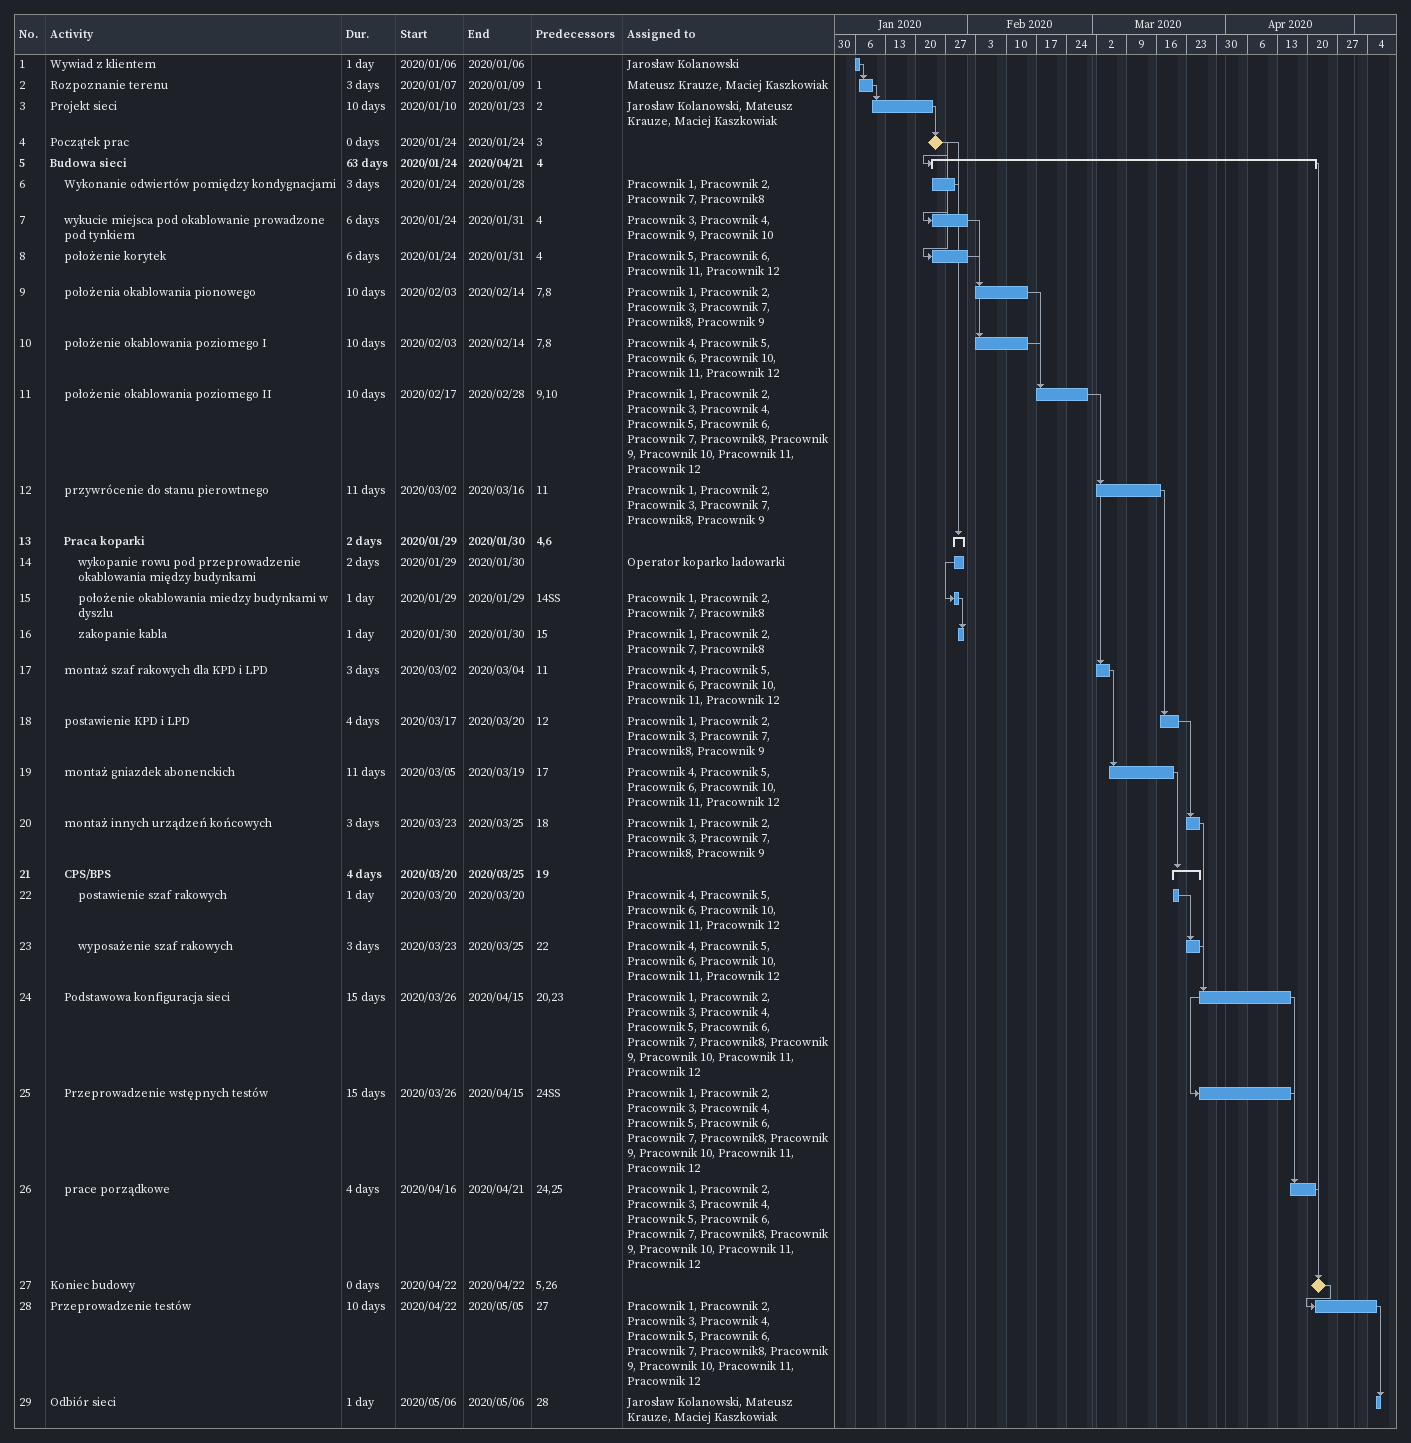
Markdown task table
| ID | Level | Task | Duration | Start | Finish | Predecessors | Resources |
|---|---|---|---|---|---|---|---|
| 1 | 1 | Wywiad z klientem | 1d | 2020-01-06 | 2020-01-06 |  | Jarosław Kolanowski |
| 2 | 1 | Rozpoznanie terenu | 3d | 2020-01-07 | 2020-01-09 | 1 | Mateusz Krauze, Maciej Kaszkowiak |
| 3 | 1 | Projekt sieci | 10d | 2020-01-10 | 2020-01-23 | 2 | Jarosław Kolanowski, Mateusz Krauze, Maciej Kaszkowiak |
| 4 | 1 | Początek prac | 0d | 2020-01-24 | 2020-01-24 | 3 |  |
| 5 | 1 | **Budowa sieci** | 63d | 2020-01-24 | 2020-04-21 | 4 |  |
| 6 | 2 | Wykonanie odwiertów pomiędzy kondygnacjami | 3d | 2020-01-24 | 2020-01-28 |  | Pracownik 1, Pracownik 2, Pracownik 7, Pracownik8 |
| 7 | 2 | wykucie miejsca pod okablowanie prowadzone pod tynkiem | 6d | 2020-01-24 | 2020-01-31 | 4 | Pracownik 3, Pracownik 4, Pracownik 9, Pracownik 10 |
| 8 | 2 | położenie korytek | 6d | 2020-01-24 | 2020-01-31 | 4 | Pracownik 5, Pracownik 6, Pracownik 11, Pracownik 12 |
| 9 | 2 | położenia okablowania pionowego | 10d | 2020-02-03 | 2020-02-14 | 7, 8 | Pracownik 1, Pracownik 2, Pracownik 3, Pracownik 7, Pracownik8, Pracownik 9 |
| 10 | 2 | położenie okablowania poziomego I | 10d | 2020-02-03 | 2020-02-14 | 7, 8 | Pracownik 4, Pracownik 5, Pracownik 6, Pracownik 10, Pracownik 11, Pracownik 12 |
| 11 | 2 | położenie okablowania poziomego II | 10d | 2020-02-17 | 2020-02-28 | 9, 10 | Pracownik 1, Pracownik 2, Pracownik 3, Pracownik 4, Pracownik 5, Pracownik 6, Pracownik 7, Pracownik8, Pracownik 9, Pracownik 10, Pracownik 11, Pracownik 12 |
| 12 | 2 | przywrócenie do stanu pierowtnego | 11d | 2020-03-02 | 2020-03-16 | 11 | Pracownik 1, Pracownik 2, Pracownik 3, Pracownik 7, Pracownik8, Pracownik 9 |
| 13 | 2 | **Praca koparki** | 2d | 2020-01-29 | 2020-01-30 | 4, 6 |  |
| 14 | 3 | wykopanie rowu pod przeprowadzenie okablowania między budynkami | 2d | 2020-01-29 | 2020-01-30 |  | Operator koparko ladowarki |
| 15 | 3 | położenie okablowania miedzy budynkami w dyszlu | 1d | 2020-01-29 | 2020-01-29 | 14SS | Pracownik 1, Pracownik 2, Pracownik 7, Pracownik8 |
| 16 | 3 | zakopanie kabla | 1d | 2020-01-30 | 2020-01-30 | 15 | Pracownik 1, Pracownik 2, Pracownik 7, Pracownik8 |
| 17 | 2 | montaż szaf rakowych dla KPD i LPD | 3d | 2020-03-02 | 2020-03-04 | 11 | Pracownik 4, Pracownik 5, Pracownik 6, Pracownik 10, Pracownik 11, Pracownik 12 |
| 18 | 2 | postawienie KPD i LPD | 4d | 2020-03-17 | 2020-03-20 | 12 | Pracownik 1, Pracownik 2, Pracownik 3, Pracownik 7, Pracownik8, Pracownik 9 |
| 19 | 2 | montaż gniazdek abonenckich | 11d | 2020-03-05 | 2020-03-19 | 17 | Pracownik 4, Pracownik 5, Pracownik 6, Pracownik 10, Pracownik 11, Pracownik 12 |
| 20 | 2 | montaż innych urządzeń końcowych | 3d | 2020-03-23 | 2020-03-25 | 18 | Pracownik 1, Pracownik 2, Pracownik 3, Pracownik 7, Pracownik8, Pracownik 9 |
| 21 | 2 | **CPS/BPS** | 4d | 2020-03-20 | 2020-03-25 | 19 |  |
| 22 | 3 | postawienie szaf rakowych | 1d | 2020-03-20 | 2020-03-20 |  | Pracownik 4, Pracownik 5, Pracownik 6, Pracownik 10, Pracownik 11, Pracownik 12 |
| 23 | 3 | wyposażenie szaf rakowych | 3d | 2020-03-23 | 2020-03-25 | 22 | Pracownik 4, Pracownik 5, Pracownik 6, Pracownik 10, Pracownik 11, Pracownik 12 |
| 24 | 2 | Podstawowa konfiguracja sieci | 15d | 2020-03-26 | 2020-04-15 | 20, 23 | Pracownik 1, Pracownik 2, Pracownik 3, Pracownik 4, Pracownik 5, Pracownik 6, Pracownik 7, Pracownik8, Pracownik 9, Pracownik 10, Pracownik 11, Pracownik 12 |
| 25 | 2 | Przeprowadzenie wstępnych testów | 15d | 2020-03-26 | 2020-04-15 | 24SS | Pracownik 1, Pracownik 2, Pracownik 3, Pracownik 4, Pracownik 5, Pracownik 6, Pracownik 7, Pracownik8, Pracownik 9, Pracownik 10, Pracownik 11, Pracownik 12 |
| 26 | 2 | prace porządkowe | 4d | 2020-04-16 | 2020-04-21 | 24, 25 | Pracownik 1, Pracownik 2, Pracownik 3, Pracownik 4, Pracownik 5, Pracownik 6, Pracownik 7, Pracownik8, Pracownik 9, Pracownik 10, Pracownik 11, Pracownik 12 |
| 27 | 1 | Koniec budowy | 0d | 2020-04-22 | 2020-04-22 | 5, 26 |  |
| 28 | 1 | Przeprowadzenie testów | 10d | 2020-04-22 | 2020-05-05 | 27 | Pracownik 1, Pracownik 2, Pracownik 3, Pracownik 4, Pracownik 5, Pracownik 6, Pracownik 7, Pracownik8, Pracownik 9, Pracownik 10, Pracownik 11, Pracownik 12 |
| 29 | 1 | Odbiór sieci | 1d | 2020-05-06 | 2020-05-06 | 28 | Jarosław Kolanowski, Mateusz Krauze, Maciej Kaszkowiak |
